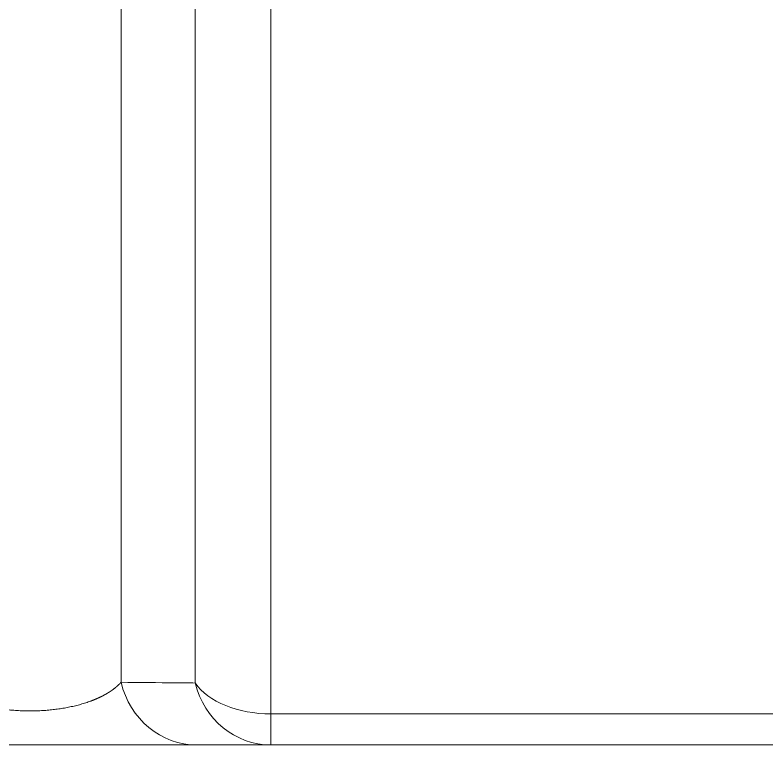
# Model space of a CAD drawing. Header units: millimetres. Extents: x 4664 to 8864, y -38 to 2932.
# Drawn here: x 5221.24 to 5244.91, y 1258.06 to 1281.06 of the extents above; entities that cross this region are included whole.
import ezdxf

# ---------------------------------------------------------------- set-up
doc = ezdxf.new("R2010")
doc.units = ezdxf.units.MM

msp = doc.modelspace()

# ---------------------------------------------------------------- linework, layer by layer
at = {"lineweight": 5}
for p, q in [((5224.576, 1296.6), (5224.576, 1260.034)), ((5226.906, 1260.011), (5226.906, 1289.056)), ((5229.295, 1258.059), (5229.295, 1287.211)), ((5229.295, 1259.038), (5251.407, 1259.038)), ((5481.461, 1258.059), (5185.728, 1258.059))]:
    msp.add_line(p, q, dxfattribs=at)
for centre, major_axis, ratio, start_param, end_param in [((5226.965, 1260.671), (0, 2.612), 0.94323, 1.817023, 3.141593), ((5229.295, 1260.671), (2.612, 0), 0.625225, 3.557424, 4.712389), ((5229.295, 1260.671), (0, 2.612), 0.945431, 1.826121, 3.141593)]:
    msp.add_ellipse(centre, major_axis=major_axis, ratio=ratio, start_param=start_param, end_param=end_param, dxfattribs=at)
for points, knots in [([(5218.83, 1260.034), (5218.831, 1260.032), (5218.834, 1260.029), (5218.839, 1260.024), (5218.844, 1260.019), (5218.849, 1260.013), (5218.853, 1260.008), (5218.858, 1260.003), (5218.863, 1259.998), (5218.868, 1259.993), (5218.873, 1259.988), (5218.878, 1259.983), (5218.883, 1259.978), (5218.888, 1259.973), (5218.893, 1259.968), (5218.898, 1259.963), (5218.903, 1259.958), (5218.908, 1259.953), (5218.914, 1259.948), (5218.919, 1259.943), (5218.924, 1259.938), (5218.929, 1259.933), (5218.935, 1259.928), (5218.94, 1259.923), (5218.945, 1259.918), (5218.951, 1259.914), (5218.956, 1259.909), (5218.962, 1259.904), (5218.967, 1259.899), (5218.973, 1259.894), (5218.978, 1259.89), (5218.984, 1259.885), (5218.99, 1259.88), (5218.995, 1259.876), (5219.001, 1259.871), (5219.007, 1259.866), (5219.012, 1259.861), (5219.018, 1259.857), (5219.024, 1259.852), (5219.03, 1259.848), (5219.036, 1259.843), (5219.041, 1259.838), (5219.047, 1259.834), (5219.053, 1259.829), (5219.059, 1259.825), (5219.065, 1259.82), (5219.071, 1259.816), (5219.077, 1259.811), (5219.083, 1259.807), (5219.089, 1259.802), (5219.095, 1259.798), (5219.102, 1259.793), (5219.108, 1259.789), (5219.114, 1259.785), (5219.12, 1259.78), (5219.126, 1259.776), (5219.133, 1259.772), (5219.139, 1259.767), (5219.145, 1259.763), (5219.152, 1259.759), (5219.158, 1259.754), (5219.164, 1259.75), (5219.171, 1259.746), (5219.177, 1259.742), (5219.184, 1259.737), (5219.19, 1259.733), (5219.196, 1259.729), (5219.203, 1259.725), (5219.21, 1259.721), (5219.216, 1259.716), (5219.223, 1259.712), (5219.229, 1259.708), (5219.236, 1259.704), (5219.243, 1259.7), (5219.249, 1259.696), (5219.256, 1259.692), (5219.263, 1259.688), (5219.269, 1259.684), (5219.276, 1259.68), (5219.283, 1259.676), (5219.29, 1259.672), (5219.296, 1259.668), (5219.303, 1259.664), (5219.31, 1259.66), (5219.317, 1259.656), (5219.324, 1259.652), (5219.331, 1259.648), (5219.338, 1259.644), (5219.345, 1259.641), (5219.352, 1259.637), (5219.359, 1259.633), (5219.366, 1259.629), (5219.373, 1259.625), (5219.38, 1259.622), (5219.387, 1259.618), (5219.394, 1259.614), (5219.401, 1259.61), (5219.408, 1259.607), (5219.415, 1259.603), (5219.422, 1259.599), (5219.429, 1259.596), (5219.437, 1259.592), (5219.444, 1259.588), (5219.451, 1259.585), (5219.458, 1259.581), (5219.466, 1259.578), (5219.473, 1259.574), (5219.48, 1259.57), (5219.487, 1259.567), (5219.495, 1259.563), (5219.502, 1259.56), (5219.509, 1259.556), (5219.517, 1259.553), (5219.524, 1259.549), (5219.531, 1259.546), (5219.539, 1259.543), (5219.546, 1259.539), (5219.554, 1259.536), (5219.561, 1259.532), (5219.569, 1259.529), (5219.576, 1259.526), (5219.584, 1259.522), (5219.591, 1259.519), (5219.599, 1259.516), (5219.606, 1259.513), (5219.614, 1259.509), (5219.621, 1259.506), (5219.629, 1259.503), (5219.636, 1259.5), (5219.644, 1259.496), (5219.652, 1259.493), (5219.659, 1259.49), (5219.667, 1259.487), (5219.674, 1259.484), (5219.682, 1259.481), (5219.69, 1259.478), (5219.697, 1259.474), (5219.705, 1259.471), (5219.713, 1259.468), (5219.721, 1259.465), (5219.728, 1259.462), (5219.736, 1259.459), (5219.744, 1259.456), (5219.751, 1259.453), (5219.759, 1259.45), (5219.767, 1259.447), (5219.775, 1259.445), (5219.835, 1259.422), (5219.949, 1259.383), (5220.128, 1259.33), (5220.313, 1259.283), (5220.503, 1259.243), (5220.698, 1259.208), (5220.895, 1259.18), (5221.096, 1259.158), (5221.298, 1259.142), (5221.5, 1259.132), (5221.696, 1259.129), (5221.886, 1259.131), (5222.07, 1259.139), (5222.253, 1259.153), (5222.435, 1259.171), (5222.616, 1259.194), (5222.794, 1259.223), (5222.969, 1259.256), (5223.14, 1259.295), (5223.306, 1259.338), (5223.468, 1259.387), (5223.575, 1259.424), (5223.635, 1259.446), (5223.65, 1259.452), (5223.665, 1259.458), (5223.68, 1259.463), (5223.695, 1259.469), (5223.71, 1259.475), (5223.725, 1259.481), (5223.74, 1259.488), (5223.755, 1259.494), (5223.77, 1259.5), (5223.785, 1259.506), (5223.799, 1259.513), (5223.814, 1259.519), (5223.829, 1259.525), (5223.843, 1259.532), (5223.858, 1259.539), (5223.872, 1259.545), (5223.887, 1259.552), (5223.901, 1259.559), (5223.915, 1259.566), (5223.929, 1259.572), (5223.944, 1259.579), (5223.958, 1259.586), (5223.972, 1259.594), (5223.986, 1259.601), (5224, 1259.608), (5224.014, 1259.615), (5224.027, 1259.622), (5224.041, 1259.63), (5224.055, 1259.637), (5224.068, 1259.645), (5224.082, 1259.652), (5224.095, 1259.66), (5224.109, 1259.668), (5224.122, 1259.675), (5224.135, 1259.683), (5224.148, 1259.691), (5224.161, 1259.699), (5224.174, 1259.707), (5224.187, 1259.715), (5224.2, 1259.723), (5224.213, 1259.731), (5224.225, 1259.74), (5224.238, 1259.748), (5224.25, 1259.756), (5224.263, 1259.765), (5224.275, 1259.773), (5224.287, 1259.782), (5224.299, 1259.79), (5224.311, 1259.799), (5224.323, 1259.807), (5224.335, 1259.816), (5224.346, 1259.825), (5224.358, 1259.834), (5224.369, 1259.843), (5224.381, 1259.852), (5224.392, 1259.861), (5224.403, 1259.87), (5224.414, 1259.879), (5224.425, 1259.888), (5224.436, 1259.898), (5224.447, 1259.907), (5224.458, 1259.916), (5224.468, 1259.926), (5224.478, 1259.935), (5224.489, 1259.945), (5224.499, 1259.955), (5224.509, 1259.964), (5224.519, 1259.974), (5224.529, 1259.984), (5224.538, 1259.994), (5224.548, 1260.004), (5224.557, 1260.014), (5224.567, 1260.024), (5224.573, 1260.031), (5224.576, 1260.034)], [0, 0, 0, 0, 0.002031, 0.004058, 0.006081, 0.008099, 0.010112, 0.012121, 0.014125, 0.016125, 0.01812, 0.02011, 0.022096, 0.024078, 0.026055, 0.028027, 0.029995, 0.031959, 0.033918, 0.035872, 0.037822, 0.039767, 0.041708, 0.043644, 0.045576, 0.047503, 0.049426, 0.051344, 0.053258, 0.055167, 0.057072, 0.058972, 0.060867, 0.062759, 0.064645, 0.066527, 0.068405, 0.070278, 0.072147, 0.074011, 0.075871, 0.077726, 0.079577, 0.081423, 0.083265, 0.085102, 0.086935, 0.088763, 0.090587, 0.092406, 0.094221, 0.096032, 0.097838, 0.099639, 0.101436, 0.103229, 0.105017, 0.106801, 0.10858, 0.110355, 0.112125, 0.113891, 0.115652, 0.11741, 0.119162, 0.12091, 0.122654, 0.124393, 0.126128, 0.127859, 0.129585, 0.131306, 0.133023, 0.134736, 0.136444, 0.138148, 0.139848, 0.141543, 0.143234, 0.14492, 0.146602, 0.14828, 0.149953, 0.151622, 0.153286, 0.154946, 0.156602, 0.158253, 0.1599, 0.161543, 0.163181, 0.164815, 0.166444, 0.168069, 0.16969, 0.171306, 0.172919, 0.174526, 0.17613, 0.177729, 0.179324, 0.180914, 0.1825, 0.184082, 0.18566, 0.187233, 0.188802, 0.190366, 0.191927, 0.193483, 0.195034, 0.196582, 0.198125, 0.199664, 0.201199, 0.202729, 0.204255, 0.205777, 0.207295, 0.208808, 0.210317, 0.211822, 0.213323, 0.214819, 0.216311, 0.217799, 0.219283, 0.220763, 0.222238, 0.223709, 0.225176, 0.226639, 0.228097, 0.229552, 0.231002, 0.232448, 0.23389, 0.235328, 0.236761, 0.238191, 0.239616, 0.241037, 0.242454, 0.243867, 0.245276, 0.246681, 0.248081, 0.249478, 0.27888, 0.307059, 0.334092, 0.360063, 0.385072, 0.409228, 0.432657, 0.455495, 0.477889, 0.499996, 0.520039, 0.540307, 0.560919, 0.581985, 0.603612, 0.625896, 0.648924, 0.672776, 0.697522, 0.723225, 0.74994, 0.752666, 0.755408, 0.758166, 0.760939, 0.763728, 0.766533, 0.769354, 0.772191, 0.775043, 0.777912, 0.780797, 0.783698, 0.786614, 0.789547, 0.792496, 0.795462, 0.798443, 0.801441, 0.804455, 0.807486, 0.810532, 0.813596, 0.816675, 0.819771, 0.822884, 0.826013, 0.829158, 0.83232, 0.835499, 0.838694, 0.841906, 0.845135, 0.84838, 0.851642, 0.854921, 0.858216, 0.861528, 0.864857, 0.868203, 0.871566, 0.874945, 0.878342, 0.881755, 0.885185, 0.888632, 0.892097, 0.895578, 0.899076, 0.902591, 0.906123, 0.909672, 0.913238, 0.916822, 0.920422, 0.924039, 0.927674, 0.931326, 0.934994, 0.93868, 0.942384, 0.946104, 0.949842, 0.953596, 0.957368, 0.961158, 0.964964, 0.968788, 0.972629, 0.976487, 0.980363, 0.984255, 0.988166, 0.992093, 0.996038, 1, 1, 1, 1]), ([(5224.576, 1260.034), (5225.155, 1260.029), (5225.731, 1260.023), (5226.504, 1260.015), (5226.706, 1260.013), (5226.906, 1260.011)], [0, 0, 0, 0, 0.739335, 0.739335, 1, 1, 1, 1])]:
    msp.add_open_spline(points, degree=3, knots=knots, dxfattribs=at)

doc.saveas('drawing.dxf')
